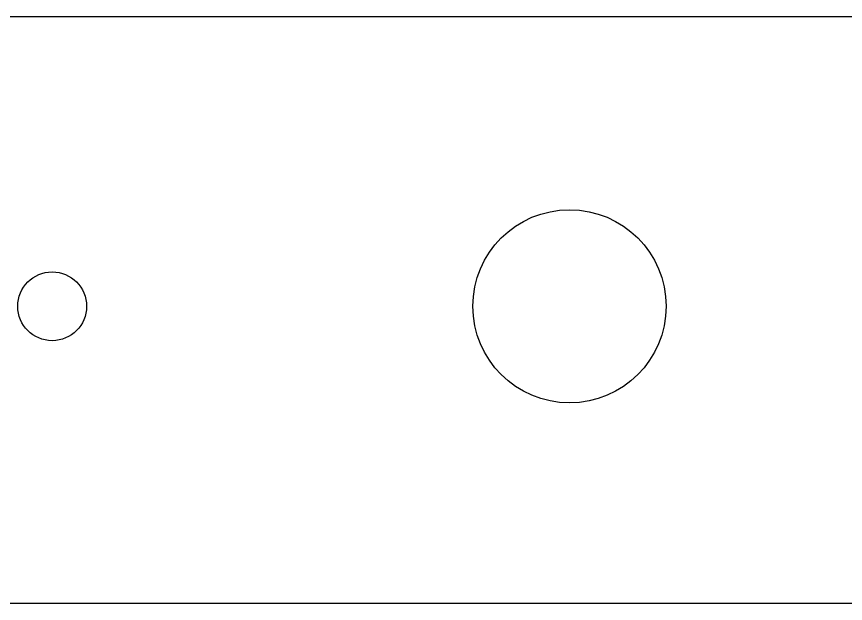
# Model space of a CAD drawing. Extents: x -22 to 351, y -111 to 35.
# Drawn here: x 4.12 to 26.42, y -8 to 7.8 of the extents above; entities that cross this region are included whole.
import ezdxf

# ---------------------------------------------------------------- set-up
doc = ezdxf.new("R2010")
doc.units = 0
doc.layers.add('BLACK', color=7, linetype='CONTINUOUS')

msp = doc.modelspace()

# ---------------------------------------------------------------- linework, layer by layer
at = {"layer": 'BLACK', "linetype": 'CONTINUOUS'}
for p, q in [((-8.28005, 7.8), (105.471, 7.8)), ((-8.28005, 7.8), (105.471, 7.8)), ((349.875, -8), (-21.025, -8)), ((349.875, -8), (-21.025, -8))]:
    msp.add_line(p, q, dxfattribs=at)
at = {"layer": 'BLACK'}
for centre, radius in [((19, 0), 2.6), ((5.08, 0), 0.926)]:
    msp.add_circle(centre, radius, dxfattribs=at)

doc.saveas('drawing.dxf')
